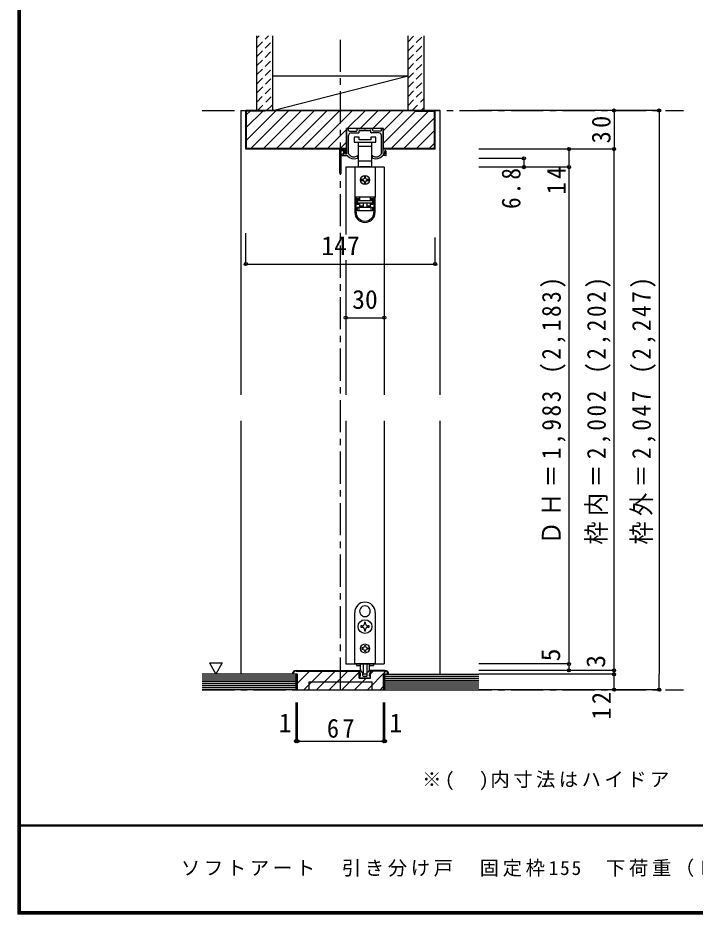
# Model space of a CAD drawing. Units: millimetres, scale not verified. Extents: x -973 to 977, y -718 to 696.
# Drawn here: x -973 to -447, y -701 to -5 of the extents above; entities that cross this region are included whole.
import ezdxf
from ezdxf.enums import TextEntityAlignment as Align

# ---------------------------------------------------------------- set-up
doc = ezdxf.new("R2010")
doc.units = ezdxf.units.MM
doc.header["$LTSCALE"] = 5
doc.header["$PDMODE"] = 32
doc.header["$PDSIZE"] = 2.5
doc.linetypes.add('CHAIN1', pattern=[8, 5, -1, 1, -1])
doc.linetypes.add('DASHED1', pattern=[1.8, 1.2, -0.6])
for name, color, linetype in [('0-1_通り芯', 4, 'CHAIN1'), ('0-2_柱', 7, 'Continuous'), ('0-3_仕上げ', 2, 'Continuous'), ('0-4_枠', 3, 'Continuous'), ('0-6_扉', 6, 'Continuous'), ('0-7_金物', 7, 'Continuous'), ('0-A_文字', 3, 'Continuous'), ('0-B_寸法', 7, 'Continuous'), ('0-C_ハッチ', 4, 'DASHED1'), ('F-1_枠', 6, 'Continuous'), ('F-A_文字', 7, 'Continuous')]:
    doc.layers.add(name, color=color, linetype=linetype)
doc.styles.add('ＭＳ ゴシック', font='')
doc.styles.get('ＭＳ ゴシック').set_extended_font_data('MS Gothic')

msp = doc.modelspace()

# ---------------------------------------------------------------- linework, layer by layer
at = {"layer": '0-1_通り芯'}
for p, q in [((-722.68, -526.5), (-722.68, -18.5)), ((-830.18, -76.5), (-456.18, -76.5)), ((-830.18, -526.5), (-456.18, -526.5))]:
    msp.add_line(p, q, dxfattribs=at)
at = {"layer": '0-2_柱'}
msp.add_line((-775.18, -76.5), (-670.18, -49.5), dxfattribs=at)
at = {"layer": '0-2_柱', "color": 3}
for p, q in [((-775.18, -49.5), (-670.18, -49.5)), ((-775.18, -76.5), (-670.18, -76.5))]:
    msp.add_line(p, q, dxfattribs=at)
at = {"layer": '0-3_仕上げ'}
for p, q in [((-787.68, -76.5), (-787.68, -18.5)), ((-775.18, -76.5), (-775.18, -18.5)), ((-670.18, -76.5), (-670.18, -18.5)), ((-657.68, -76.5), (-657.68, -18.5)), ((-757.18, -514.5), (-830.18, -514.5)), ((-757.18, -526.5), (-757.18, -514.5)), ((-688.18, -526.5), (-688.18, -514.5)), ((-688.18, -514.5), (-615.18, -514.5)), ((-757.18, -526.5), (-830.18, -526.5)), ((-688.18, -526.5), (-615.18, -526.5))]:
    msp.add_line(p, q, dxfattribs=at)
at = {"layer": '0-3_仕上げ', "color": 7}
for p, q in [((-757.18, -516), (-830.18, -516)), ((-757.18, -517.5), (-830.18, -517.5)), ((-757.18, -519), (-830.18, -519)), ((-757.18, -520.5), (-830.18, -520.5)), ((-757.18, -522), (-830.18, -522)), ((-688.18, -516), (-615.18, -516)), ((-688.18, -517.5), (-615.18, -517.5)), ((-688.18, -519), (-615.18, -519)), ((-688.18, -520.5), (-615.18, -520.5)), ((-688.18, -522), (-615.18, -522)), ((-757.18, -523.5), (-830.18, -523.5)), ((-757.18, -525), (-830.18, -525)), ((-688.18, -523.5), (-615.18, -523.5)), ((-688.18, -525), (-615.18, -525))]:
    msp.add_line(p, q, dxfattribs=at)
at = {"layer": '0-4_枠', "color": 4}
for p, q in [((-800.18, -76.5), (-796.18, -76.5)), ((-800.18, -76.5), (-800.18, -297.5)), ((-645.18, -76.5), (-649.18, -76.5)), ((-645.18, -297.5), (-645.18, -76.5)), ((-800.18, -317.5), (-800.18, -514.5)), ((-645.18, -514.5), (-645.18, -317.5))]:
    msp.add_line(p, q, dxfattribs=at)
at = {"layer": '0-4_枠'}
for p, q in [((-796.18, -106.5), (-796.18, -76.5)), ((-649.18, -76.5), (-796.18, -76.5)), ((-781.18, -76.5), (-781.18, -77)), ((-664.18, -77), (-664.18, -76.5)), ((-649.18, -106.5), (-649.18, -76.5)), ((-795.68, -106), (-795.68, -77)), ((-781.18, -77), (-795.68, -77)), ((-664.18, -77), (-649.68, -77)), ((-649.68, -106), (-649.68, -77)), ((-718.08, -106.5), (-718.08, -90.5)), ((-689.28, -90.5), (-718.08, -90.5)), ((-689.28, -106.5), (-689.28, -90.5)), ((-718.08, -106.5), (-796.18, -106.5)), ((-718.08, -106), (-795.68, -106)), ((-649.68, -106), (-689.28, -106)), ((-649.18, -106.5), (-689.28, -106.5)), ((-756.18, -514.5), (-760.18, -514.5)), ((-757.18, -511.5), (-708.08, -511.5)), ((-757.18, -512), (-708.08, -512)), ((-756.18, -526.5), (-756.18, -514.5)), ((-708.08, -517.5), (-708.08, -511.5)), ((-699.28, -517.5), (-699.28, -511.5)), ((-688.18, -511.5), (-699.28, -511.5)), ((-688.18, -512), (-699.28, -512)), ((-685.18, -514.5), (-689.18, -514.5)), ((-689.18, -526.5), (-689.18, -514.5)), ((-747.18, -520.5), (-698.18, -520.5)), ((-747.18, -526.5), (-747.18, -520.5)), ((-708.08, -517.5), (-699.28, -517.5)), ((-698.18, -526.5), (-698.18, -520.5)), ((-756.18, -526.5), (-689.18, -526.5))]:
    msp.add_line(p, q, dxfattribs=at)
for centre, radius, start, end in [((-757.18, -514.5), 3, 90, 180), ((-757.18, -514.5), 2.5, 90.0008, 180), ((-688.18, -514.5), 3, 0, 90), ((-688.18, -514.5), 2.5, 0, 90)]:
    msp.add_arc(centre, radius, start, end, dxfattribs=at)
at = {"layer": '0-6_扉'}
for p, q in [((-688.68, -120.5), (-718.68, -120.5)), ((-718.68, -120.5), (-718.68, -172.804)), ((-688.68, -120.5), (-688.68, -297.5)), ((-718.68, -192.804), (-718.68, -297.5)), ((-718.68, -317.5), (-718.68, -506.5)), ((-688.68, -317.5), (-688.68, -506.5)), ((-718.68, -506.5), (-688.68, -506.5))]:
    msp.add_line(p, q, dxfattribs=at)
at = {"layer": '0-7_金物'}
for p, q in [((-717.18, -90.5), (-716.98, -90.5)), ((-709.33, -90.5), (-698.03, -90.5)), ((-690.18, -90.5), (-690.38, -90.5)), ((-717.68, -109.8), (-717.68, -91)), ((-716.48, -92), (-716.48, -91)), ((-716.48, -110.123), (-716.48, -96)), ((-715.98, -92.5), (-710.33, -92.5)), ((-714.48, -94), (-708.63, -94)), ((-712.18, -97.2), (-712.18, -101.2)), ((-708.18, -97.2), (-712.18, -97.2)), ((-709.83, -92), (-709.83, -91)), ((-708.33, -93.7), (-708.33, -92.3)), ((-708.18, -99.2), (-708.18, -97.2)), ((-708.03, -92), (-703.98, -92)), ((-703.38, -92), (-699.33, -92)), ((-699.18, -97.2), (-699.18, -99.2)), ((-695.18, -97.2), (-699.18, -97.2)), ((-699.03, -93.7), (-699.03, -92.3)), ((-692.88, -94), (-698.73, -94)), ((-697.53, -92), (-697.53, -91)), ((-691.38, -92.5), (-697.03, -92.5)), ((-695.18, -101.2), (-695.18, -97.2)), ((-690.88, -92), (-690.88, -91)), ((-690.88, -110.123), (-690.88, -96)), ((-689.68, -109.8), (-689.68, -91)), ((-712.18, -101.2), (-703.68, -101.2)), ((-708.93, -101.2), (-708.93, -104.2)), ((-708.93, -104.2), (-708.93, -115.8)), ((-708.93, -104.2), (-703.68, -104.2)), ((-699.18, -99.2), (-708.18, -99.2)), ((-703.68, -101.2), (-695.18, -101.2)), ((-703.68, -104.2), (-698.43, -104.2)), ((-698.43, -104.2), (-698.43, -101.2)), ((-698.43, -115.8), (-698.43, -104.2)), ((-723.28, -125.2), (-723.28, -107.2)), ((-722.78, -106.7), (-718.18, -106.7)), ((-722.28, -110.2), (-722.28, -108.2)), ((-721.98, -110.5), (-721.18, -110.5)), ((-721.78, -107.7), (-719.18, -107.7)), ((-720.18, -111.2), (-720.18, -108.3)), ((-718.98, -109.8), (-718.98, -108.7)), ((-718.68, -108.2), (-718.68, -109.3)), ((-718.18, -110.3), (-718.48, -110.3)), ((-689.18, -110.3), (-688.88, -110.3)), ((-688.38, -109.8), (-688.38, -108.7)), ((-687.18, -111), (-687.18, -108.3)), ((-722.28, -125.2), (-722.28, -111.8)), ((-721.98, -111.5), (-720.48, -111.5)), ((-719.68, -111.5), (-717.381, -111.5)), ((-709.18, -112.583), (-709.18, -112)), ((-708.93, -115.8), (-708.93, -120.2)), ((-703.68, -115.8), (-708.93, -115.8)), ((-698.43, -115.8), (-703.68, -115.8)), ((-698.43, -120.2), (-698.43, -115.8)), ((-698.18, -112.583), (-698.18, -112)), ((-687.68, -111.5), (-689.979, -111.5)), ((-711.58, -120.5), (-711.58, -143.8)), ((-695.78, -120.5), (-711.58, -120.5)), ((-708.93, -120.2), (-707.68, -120.2)), ((-699.68, -120.5), (-699.68, -120.2)), ((-699.68, -120.2), (-698.43, -120.2)), ((-695.78, -120.5), (-695.78, -143.8)), ((-705.18, -130), (-706.18, -130)), ((-706.18, -131), (-705.18, -131)), ((-704.18, -128), (-704.18, -129)), ((-704.18, -132), (-704.18, -133)), ((-703.18, -129), (-703.18, -128)), ((-703.18, -133), (-703.18, -132)), ((-701.18, -130), (-702.18, -130)), ((-702.18, -131), (-701.18, -131)), ((-711.58, -143.8), (-711.58, -143.9)), ((-695.78, -143.8), (-711.58, -143.8)), ((-711.58, -143.9), (-711.58, -155.6)), ((-710.58, -143.9), (-711.58, -143.9)), ((-710.58, -155.6), (-710.58, -143.9)), ((-707.88, -143.9), (-710.58, -143.9)), ((-709.78, -144.9), (-707.88, -144.9)), ((-709.78, -144.9), (-709.78, -149.6)), ((-707.88, -145.9), (-709.78, -145.9)), ((-707.68, -146), (-709.58, -146)), ((-709.58, -146), (-709.58, -146.5)), ((-708.58, -143.9), (-708.58, -143.8)), ((-707.88, -143.9), (-707.88, -144.9)), ((-707.88, -144.9), (-707.88, -145.9)), ((-707.68, -146), (-707.68, -143.8)), ((-699.68, -143.8), (-699.68, -146)), ((-697.78, -146), (-699.68, -146)), ((-699.48, -144.9), (-699.48, -143.9)), ((-696.78, -143.9), (-699.48, -143.9)), ((-699.48, -144.9), (-697.58, -144.9)), ((-698.78, -143.8), (-698.78, -143.9)), ((-697.78, -146.5), (-697.78, -146)), ((-697.58, -149.6), (-697.58, -144.9)), ((-695.78, -143.8), (-695.78, -143.9)), ((-695.78, -155.6), (-695.78, -143.9)), ((-707.88, -149.6), (-709.78, -149.6)), ((-709.58, -154.5), (-709.58, -151.5)), ((-709.58, -151.5), (-708.58, -151.5)), ((-708.58, -151.5), (-708.58, -154.5)), ((-708.58, -151.5), (-698.78, -151.5)), ((-707.88, -149.6), (-707.88, -151.5)), ((-707.68, -150.5), (-707.68, -148.5)), ((-707.68, -150.5), (-705.18, -150.5)), ((-707.68, -151.5), (-707.68, -150.5)), ((-705.18, -148.5), (-705.18, -151.5)), ((-702.18, -148.5), (-702.18, -151.5)), ((-699.68, -148.5), (-699.68, -150.5)), ((-699.48, -148.6), (-697.58, -148.6)), ((-699.48, -149.6), (-699.48, -148.6)), ((-699.48, -151.5), (-699.48, -149.6)), ((-697.58, -149.6), (-699.48, -149.6)), ((-698.78, -154.5), (-698.78, -151.5)), ((-698.78, -151.5), (-697.78, -151.5)), ((-697.78, -151.5), (-697.78, -154.5)), ((-708.58, -154.5), (-709.58, -154.5)), ((-698.78, -154.5), (-708.58, -154.5)), ((-697.78, -154.5), (-698.78, -154.5)), ((-703.779, -461.351), (-703.68, -461.45)), ((-703.581, -461.351), (-703.68, -461.45)), ((-711.68, -506.5), (-711.68, -466.5)), ((-707.323, -467.489), (-707.188, -467.525)), ((-707.224, -467.66), (-707.188, -467.525)), ((-700.038, -467.489), (-700.173, -467.525)), ((-700.137, -467.66), (-700.173, -467.525)), ((-695.68, -466.5), (-695.68, -506.5)), ((-705.88, -477), (-706.83, -477)), ((-706.83, -477), (-706.83, -478)), ((-706.83, -478), (-705.88, -478)), ((-704.18, -474.35), (-704.18, -475.3)), ((-703.18, -474.35), (-704.18, -474.35)), ((-703.18, -475.3), (-703.18, -474.35)), ((-703.18, -480.65), (-703.18, -479.7)), ((-700.53, -477), (-701.48, -477)), ((-701.48, -478), (-700.53, -478)), ((-700.53, -478), (-700.53, -477)), ((-705.48, -494), (-706.08, -494)), ((-706.08, -494), (-706.08, -495)), ((-704.18, -492.1), (-703.18, -492.1)), ((-704.18, -492.1), (-704.18, -492.7)), ((-703.18, -492.1), (-703.18, -492.7)), ((-701.88, -494), (-701.28, -494)), ((-706.08, -495), (-705.48, -495)), ((-704.18, -496.3), (-704.18, -496.9)), ((-703.18, -496.9), (-704.18, -496.9)), ((-703.18, -496.3), (-703.18, -496.9)), ((-695.68, -506.5), (-711.68, -506.5)), ((-710.28, -506.5), (-710.28, -507.7)), ((-710.28, -507.7), (-707.148, -507.7)), ((-707.18, -510.921), (-707.18, -506.5)), ((-705.18, -506.5), (-705.18, -514.121)), ((-702.18, -506.5), (-702.18, -514.121)), ((-700.213, -507.7), (-697.08, -507.7)), ((-700.18, -510.921), (-700.18, -506.5)), ((-697.08, -506.5), (-697.08, -507.7)), ((-708.18, -511.5), (-707.637, -511.5)), ((-708.18, -512.5), (-708.18, -511.5)), ((-706.018, -512.912), (-707.284, -511.647)), ((-707.18, -516), (-707.18, -514.736)), ((-705.806, -513), (-705.48, -513)), ((-705.28, -515.7), (-705.28, -513.2)), ((-702.48, -514.421), (-704.88, -514.421)), ((-702.08, -515.7), (-702.08, -513.2)), ((-701.555, -513), (-701.88, -513)), ((-701.342, -512.912), (-700.077, -511.647)), ((-700.18, -516), (-700.18, -514.736)), ((-707.48, -517.5), (-707.966, -516.274)), ((-707.18, -516), (-707.78, -516)), ((-706.38, -517.5), (-707.48, -517.5)), ((-706.38, -517.5), (-706.18, -517.3)), ((-706.18, -517.3), (-705.98, -517.5)), ((-701.38, -517.5), (-705.98, -517.5)), ((-703.68, -516.3), (-703.38, -516)), ((-703.38, -516), (-702.38, -516)), ((-701.18, -517.3), (-701.38, -517.5)), ((-700.98, -517.5), (-701.18, -517.3)), ((-700.98, -517.5), (-699.88, -517.5)), ((-700.18, -516), (-699.58, -516)), ((-699.88, -517.5), (-699.394, -516.274))]:
    msp.add_line(p, q, dxfattribs=at)
for points in [[(-703.38, -92), (-703.68, -91.7), (-703.98, -92)], [(-699.68, -120.2), (-707.68, -120.2), (-707.68, -120.5)], [(-697.58, -145.9), (-699.48, -145.9), (-699.48, -144.9)], [(-695.78, -143.9), (-696.78, -143.9), (-696.78, -155.6)], [(-709.78, -148.6), (-707.88, -148.6), (-707.88, -149.6)], [(-702.18, -150.5), (-699.68, -150.5), (-699.68, -151.5)], [(-704.18, -479.7), (-704.18, -480.65), (-703.18, -480.65)], [(-701.28, -494), (-701.28, -495), (-701.88, -495)], [(-699.18, -512.5), (-699.18, -511.5), (-699.723, -511.5)], [(-704.98, -516), (-703.98, -516), (-703.68, -516.3)]]:
    msp.add_lwpolyline(points, dxfattribs=at)
msp.add_lwpolyline([(-697.78, -148.5), (-709.58, -148.5), (-709.58, -146.5), (-697.78, -146.5)], close=True, dxfattribs=at)
for centre, radius in [((-703.68, -130.5), 3.5), ((-703.68, -477.5), 5.35), ((-703.68, -494.5), 3.5)]:
    msp.add_circle(centre, radius, dxfattribs=at)
for centre, radius, start, end in [((-717.18, -91), 0.5, 90, 180), ((-716.98, -91), 0.5, 0, 90), ((-709.33, -91), 0.5, 90, 180), ((-698.03, -91), 0.5, 0, 90), ((-690.38, -91), 0.5, 90, 180), ((-690.18, -91), 0.5, 0, 90), ((-715.98, -92), 0.5, 180, 270), ((-714.48, -96), 2, 90, 180), ((-710.33, -92), 0.5, 270, 0), ((-708.63, -93.7), 0.3, 270, 0), ((-708.03, -92.3), 0.3, 90, 180), ((-699.33, -92.3), 0.3, 0, 90), ((-698.73, -93.7), 0.3, 180, 270), ((-697.03, -92), 0.5, 180, 270), ((-692.88, -96), 2, 0, 90), ((-691.38, -92), 0.5, 270, 0), ((-722.78, -107.2), 0.5, 90, 180), ((-721.78, -108.2), 0.5, 90, 180), ((-721.98, -110.2), 0.3, 180, 270), ((-720.68, -110.5), 0.5, 0, 180), ((-720.48, -111.2), 0.3, 270, 0), ((-719.58, -108.3), 0.6, 0, 180), ((-719.68, -111), 0.5, 180, 270.00019), ((-719.18, -108.2), 0.5, 0, 90), ((-718.98, -108.5), 0.2, 270, 90), ((-718.48, -109.8), 0.5, 180, 270), ((-718.68, -109.5), 0.2, 90, 270), ((-718.18, -109.7), 0.5, 180, 0), ((-718.18, -107.2), 0.5, 0, 90), ((-718.18, -109.8), 0.5, 270, 0), ((-716.18, -110.123), 0.3, 180, 213.92311), ((-712.28, -107.5), 5, 213.92311, 301.89079), ((-695.08, -107.5), 5, 238.10921, 326.07689), ((-691.18, -110.123), 0.3, 326.07689, 0), ((-689.18, -109.8), 0.5, 180, 270), ((-688.88, -109.8), 0.5, 270, 0), ((-688.38, -108.5), 0.2, 90, 270), ((-687.78, -108.3), 0.6, 0, 180), ((-687.68, -111), 0.5, 269.99981, 0), ((-721.98, -111.8), 0.3, 90, 180), ((-715.68, -110.448), 2, 211.73927, 220.92587), ((-712.28, -107.5), 6.5, 220.92587, 292.44644), ((-710.18, -112.583), 1, 292.44644, 0), ((-709.48, -112), 0.3, 0, 121.89079), ((-697.88, -112), 0.3, 58.10921, 180), ((-697.18, -112.583), 1, 180, 247.55356), ((-695.08, -107.5), 6.5, 247.55356, 319.07413), ((-691.68, -110.448), 2, 319.07413, 328.26073), ((-722.78, -125.2), 0.5, 180, 0), ((-706.18, -130.5), 0.5, 90, 180), ((-706.18, -130.5), 0.5, 180, 270), ((-705.18, -129), 1, 270, 0), ((-705.18, -132), 1, 0, 90), ((-703.68, -128), 0.5, 90, 180), ((-703.68, -128), 0.5, 0, 90), ((-702.18, -129), 1, 180, 270), ((-702.18, -132), 1, 90, 180), ((-701.18, -130.5), 0.5, 0, 90), ((-701.18, -130.5), 0.5, 270, 0), ((-703.68, -133), 0.5, 180, 270), ((-703.68, -133), 0.5, 270, 0), ((-703.68, -155.6), 7.9, 180, 0), ((-703.68, -155.6), 6.9, 180, 0), ((-703.68, -466.5), 8, 0, 180), ((-703.68, -465.5), 4.15, 91.3645, 208.6355), ((-703.68, -465.5), 4.15, 331.3645, 88.6355), ((-703.68, -465.5), 4.15, 211.3645, 328.6355), ((-705.88, -475.3), 1.7, 270, 0), ((-705.88, -479.7), 1.7, 0, 90), ((-701.48, -475.3), 1.7, 180, 270), ((-701.48, -479.7), 1.7, 90, 180), ((-705.48, -492.7), 1.3, 270, 0), ((-701.88, -492.7), 1.3, 180, 270), ((-705.48, -496.3), 1.3, 0, 90), ((-701.88, -496.3), 1.3, 90, 180), ((-710.18, -514.736), 3, 0, 48.19), ((-707.637, -512), 0.5, 45, 90), ((-705.18, -510.921), 2, 180, 264.78409), ((-705.806, -512.7), 0.3, 225, 270), ((-705.48, -513.2), 0.2, 0, 90), ((-705.38, -513.112), 0.2, 0, 84.78409), ((-704.88, -514.121), 0.3, 180, 270), ((-702.48, -514.121), 0.3, 270, 0), ((-701.98, -513.112), 0.2, 95.21591, 180), ((-701.88, -513.2), 0.2, 90, 180), ((-702.18, -510.921), 2, 275.21591, 0), ((-701.555, -512.7), 0.3, 270, 315), ((-697.18, -514.736), 3, 131.81, 180), ((-699.723, -512), 0.5, 90, 135), ((-707.78, -516.2), 0.2, 90, 201.616), ((-704.98, -515.7), 0.3, 180, 270), ((-702.38, -515.7), 0.3, 270, 0), ((-699.58, -516.2), 0.2, 338.384, 90)]:
    msp.add_arc(centre, radius, start, end, dxfattribs=at)
at = {"layer": '0-A_文字', "color": 7}
msp.add_line((-824.616, -505.686), (-819.616, -514.347), dxfattribs=at)
msp.add_lwpolyline([(-824.616, -505.686), (-814.616, -505.686), (-819.616, -514.347)], dxfattribs=at)
at = {"layer": '0-B_寸法', "color": 4}
for p, q in [((-475.18, -76.5), (-615.18, -76.5)), ((-510.18, -76.5), (-510.18, -106.5)), ((-475.18, -76.5), (-475.18, -514.5)), ((-510.18, -106.5), (-615.18, -106.5)), ((-545.18, -106.5), (-545.18, -120.5)), ((-510.18, -526.5), (-510.18, -106.5)), ((-580.18, -113.7), (-615.18, -113.7)), ((-580.18, -113.7), (-580.18, -120.5)), ((-545.18, -120.5), (-615.18, -120.5)), ((-545.18, -120.5), (-545.18, -506.5)), ((-796.18, -195.804), (-796.18, -171.746)), ((-649.18, -195.804), (-649.18, -175.246)), ((-796.18, -195.804), (-649.18, -195.804)), ((-718.68, -237.5), (-688.68, -237.5)), ((-545.18, -506.5), (-615.18, -506.5)), ((-545.18, -506.5), (-545.18, -511.5)), ((-510.18, -511.5), (-615.18, -511.5)), ((-510.18, -514.5), (-615.18, -514.5)), ((-475.18, -526.5), (-475.18, -514.5)), ((-475.18, -526.5), (-615.18, -526.5)), ((-757.18, -566.5), (-757.18, -536.5)), ((-756.18, -566.5), (-756.18, -536.5)), ((-757.18, -566.5), (-756.18, -566.5))]:
    msp.add_line(p, q, dxfattribs=at)
for points in [[(-756.18, -566.5), (-689.18, -566.5), (-689.18, -536.5)], [(-689.18, -566.5), (-688.18, -566.5), (-688.18, -536.5)]]:
    msp.add_lwpolyline(points, dxfattribs=at)
at = {"layer": '0-B_寸法'}
for p in [(-510.18, -76.5), (-475.18, -76.5), (-545.18, -106.5), (-510.18, -106.5), (-580.18, -113.7), (-580.18, -120.5), (-545.18, -120.5), (-796.18, -195.804), (-649.18, -195.804), (-718.68, -237.5), (-688.68, -237.5), (-545.18, -506.5), (-545.18, -511.5), (-510.18, -511.5), (-510.18, -514.5), (-510.18, -526.5), (-475.18, -526.5), (-757.18, -566.5), (-756.18, -566.5), (-689.18, -566.5), (-688.18, -566.5)]:
    msp.add_point(p, dxfattribs=at)
at = {"layer": '0-C_ハッチ'}
for p, q in [((-787.68, -27.466), (-778.714, -18.5)), ((-787.68, -20.395), (-785.785, -18.5)), ((-670.18, -30.174), (-658.506, -18.5)), ((-670.18, -23.103), (-665.577, -18.5)), ((-787.68, -34.537), (-775.18, -22.037)), ((-670.18, -37.246), (-657.68, -24.746)), ((-787.68, -41.608), (-775.18, -29.108)), ((-670.18, -44.317), (-657.68, -31.817)), ((-787.68, -48.679), (-775.18, -36.179)), ((-670.18, -51.388), (-657.68, -38.888)), ((-787.68, -55.751), (-775.18, -43.251)), ((-670.18, -58.459), (-657.68, -45.959)), ((-787.359, -62.5), (-775.18, -50.322)), ((-670.18, -65.53), (-657.68, -53.03)), ((-787.708, -69.921), (-775.18, -57.393)), ((-670.18, -72.601), (-657.68, -60.101)), ((-787.216, -76.5), (-775.18, -64.464)), ((-667.008, -76.5), (-657.68, -67.172)), ((-780.145, -76.5), (-775.18, -71.535)), ((-659.937, -76.5), (-657.68, -74.243))]:
    msp.add_line(p, q, dxfattribs=at)
at = {"layer": '0-C_ハッチ', "linetype": 'Continuous'}
for p, q in [((-795.68, -99.472), (-772.708, -76.5)), ((-792.309, -106), (-762.809, -76.5)), ((-782.409, -106), (-752.909, -76.5)), ((-772.51, -106), (-743.01, -76.5)), ((-733.11, -76.5), (-762.61, -106)), ((-752.711, -106), (-723.211, -76.5)), ((-742.811, -106), (-713.311, -76.5)), ((-717.412, -90.5), (-703.412, -76.5)), ((-707.512, -90.5), (-693.512, -76.5)), ((-697.613, -90.5), (-683.613, -76.5)), ((-689.28, -92.067), (-673.713, -76.5)), ((-795.68, -79.673), (-793.007, -77)), ((-795.68, -89.573), (-783.107, -77)), ((-689.28, -101.967), (-664.18, -76.867)), ((-654.414, -77), (-683.414, -106)), ((-673.515, -106), (-649.68, -82.166)), ((-732.912, -106), (-718.08, -91.169)), ((-663.615, -106), (-649.68, -92.065)), ((-723.012, -106), (-718.08, -101.068)), ((-653.716, -106), (-649.68, -101.965)), ((-756.18, -521.463), (-746.717, -512)), ((-751.318, -526.5), (-736.818, -512)), ((-741.418, -526.5), (-726.918, -512)), ((-731.519, -526.5), (-717.019, -512)), ((-721.619, -526.5), (-708.08, -512.961)), ((-701.82, -526.5), (-687.434, -512.114)), ((-699.28, -514.061), (-697.22, -512)), ((-711.72, -526.5), (-702.72, -517.5)), ((-691.921, -526.5), (-689.18, -523.76))]:
    msp.add_line(p, q, dxfattribs=at)
at = {"layer": 'F-1_枠'}
for p, q in [((-973.347, 695.833), (-973.347, -700.833)), ((-972.514, 695.833), (-972.514, -700.833)), ((-971.68, 695.833), (-971.68, -700.833)), ((976.653, -631.667), (-973.347, -631.667)), ((976.653, -632.5), (-973.347, -632.5)), ((976.653, -699.167), (-973.347, -699.167)), ((976.653, -700), (-973.347, -700)), ((976.653, -700.833), (-973.347, -700.833))]:
    msp.add_line(p, q, dxfattribs=at)

# ---------------------------------------------------------------- texts
at = {"layer": '0-A_文字', "color": 7, "insert": (-659.241, -604.63), "char_height": 11, "attachment_point": 7, "style": 'ＭＳ ゴシック'}
msp.add_mtext('\\T1.18;※(\u3000)内寸法はハイドア', dxfattribs=at)
at = {"layer": '0-B_寸法', "style": 'ＭＳ ゴシック'}
for s, p in [('147', (-737.68, -193.304)), ('30', (-713.68, -235)), ('1', (-770.68, -564)), ('1', (-684.68, -564))]:
    msp.add_text(s, height=14.66, dxfattribs=at).set_placement(p, align=Align.BOTTOM_LEFT)
for s, p in [('5', (-547.68, -504.5)), ('3', (-512.68, -509.5))]:
    msp.add_text(s, height=14.66, rotation=90, dxfattribs=at).set_placement(p, align=Align.BOTTOM_LEFT)
at = {"layer": '0-B_寸法', "char_height": 14.66, "attachment_point": 7, "rotation": 90, "style": 'ＭＳ ゴシック'}
for s, insert in [('\\T1.27;\\W0.95;30', (-512.68, -102.125)), ('\\T1.27;\\W0.9;6.8', (-582.68, -153)), ('\\T1.27;\\W0.95;14', (-547.68, -141.75)), ('\\T1.23;\\W0.9;ＤＨ＝1,983\\~(2,183)', (-547.68, -413.75)), ('\\T1.23;\\W0.9;枠内＝2,002\\~(2,202)', (-512.68, -413.75)), ('\\T1.23;\\W0.9;枠外＝2,047\\~(2,247)', (-477.68, -413.75)), ('\\T1.27;\\W0.95;12', (-512.68, -549.75))]:
    msp.add_mtext(s, dxfattribs=dict(at, insert=insert))
at = {"layer": '0-B_寸法', "insert": (-733.305, -564), "char_height": 14.66, "attachment_point": 7, "style": 'ＭＳ ゴシック'}
msp.add_mtext('\\T1.27;\\W0.95;67', dxfattribs=at)
at = {"layer": 'F-A_文字', "insert": (-846.68, -673.333), "char_height": 11, "attachment_point": 7, "style": 'ＭＳ ゴシック'}
msp.add_mtext('\\T1.19;ソフトアート\u3000引き分け戸\u3000固定枠155\u3000下荷重（レールタイプ）ドアＨ共通\u3000枠外Ｗ3,234', dxfattribs=at)

doc.saveas('drawing.dxf')
